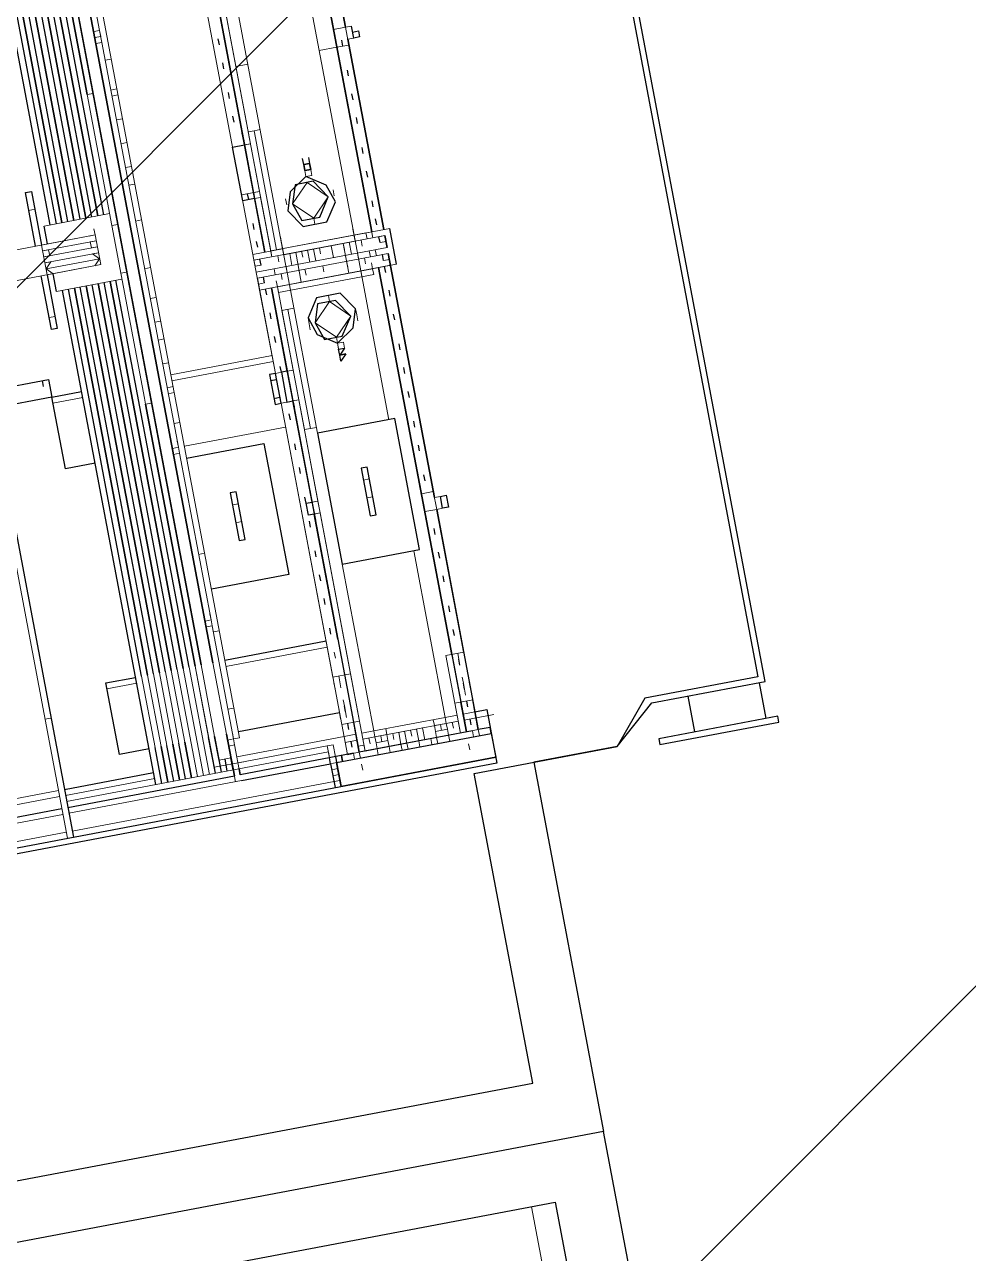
# Model space of a CAD drawing. Extents: x 407440 to 411585, y 6041728 to 6045069.
# Drawn here: x 408248.64 to 408257.59, y 6044218.58 to 6044230.23 of the extents above; entities that cross this region are included whole.
import ezdxf

# ---------------------------------------------------------------- set-up
doc = ezdxf.new("R2010")
doc.units = 0
doc.header["$LTSCALE"] = 5
doc.linetypes.add('foc-TIELINE', pattern=[1.875, 1.25, -0.625])
doc.layers.add('P-PROPOSED-EXISTING-H', color=59, linetype='Continuous')
doc.layers.add('T-TIE', color=201, linetype='foc-TIELINE')

# ---------------------------------------------------------------- blocks, each defined once
blk = doc.blocks.new('P-RIG-877')
at = {"layer": 'T-TIE', "linetype": 'ByBlock', "lineweight": 25}
for points in [[(-1.217, -18.8628), (-1.217, -19.081), (-1.1481, -19.1499), (-1.1481, -19.4254), (-0.5396, -19.4254), (-0.5396, -24.2129), (-0.4248, -24.2129), (-0.31, -24.2129), (-0.31, -19.4254), (0.287, -19.4254), (0.287, -19.1499), (0.3674, -19.081), (0.3674, -18.8628), (2.4339, -18.8628), (2.4339, -19.081), (2.5143, -19.1499), (2.4454, -19.0695), (2.4454, -18.8514), (0.3559, -18.8514), (0.3559, -19.0695), (0.3215, -19.1039)], [(2.4454, -18.8628), (2.5143, -18.8628)], [(2.4454, -19.0006), (2.5143, -19.0006)], [(3.2261, -24.2129), (3.1113, -24.2129), (3.1113, -19.4254), (2.5143, -19.4254), (2.5143, -19.1499), (2.5143, -19.3106), (3.2261, -19.3106), (3.2261, -33.0186), (1.791, -33.0186)], [(6.8884, -20.7457), (6.8884, -19.3106), (3.2261, -19.3106), (3.2261, -33.0186), (4.2364, -33.0186)], [(1.0907, -19.391), (1.0907, -19.3795), (1.1022, -19.3795), (1.1022, -19.391), (1.0792, -19.391)], [(1.5384, -19.391), (1.4695, -19.391)], [(2.101, -20.4701), (2.4913, -20.4701), (2.4913, -19.3795)], [(2.4339, -19.3795), (2.4454, -19.3795), (2.4339, -19.3795), (2.4339, -19.4024), (2.3765, -19.4024)], [(2.3995, -19.4024), (2.3995, -19.3795), (2.5028, -19.3795), (2.5028, -20.8834), (2.3995, -20.8834), (2.3995, -20.6538)], [(2.4339, -19.678), (2.4913, -19.678), (2.4454, -19.678), (2.4454, -19.3795), (2.4913, -19.3795), (2.4913, -19.678), (2.4454, -19.678)], [(1.1136, -19.4139), (1.1022, -19.4139)], [(1.171, -19.4139), (1.1596, -19.4139)], [(1.217, -19.4139), (1.2055, -19.4139)], [(1.2629, -19.4139), (1.2514, -19.4139)], [(1.3203, -19.4139), (1.3088, -19.4139)], [(1.3662, -19.4139), (1.3547, -19.4139)], [(1.4236, -19.4139), (1.4121, -19.4139)], [(1.4581, -19.4139), (1.4466, -19.4139)], [(1.4925, -19.4139), (1.481, -19.4139)], [(1.5269, -19.4139), (1.5155, -19.4139)], [(1.5499, -19.4139), (1.5384, -19.4139)], [(1.5958, -19.4139), (1.5843, -19.4139)], [(1.6417, -19.4139), (1.6303, -19.4139)], [(1.6991, -19.4139), (1.6877, -19.4139)], [(1.7451, -19.4139), (1.7336, -19.4139)], [(1.791, -19.4139), (1.7795, -19.4139)], [(1.8484, -19.4139), (1.8369, -19.4139)], [(1.8943, -19.4139), (1.8828, -19.4139)], [(1.9517, -19.4139), (1.9402, -19.4139)], [(2.2847, -19.4024), (2.0091, -19.4024), (2.4339, -19.4024), (2.4224, -19.4024)], [(2.0551, -19.4139), (2.0436, -19.4139)], [(2.101, -19.4139), (2.0895, -19.4139)], [(2.1469, -19.4139), (2.1354, -19.4139)], [(2.2043, -19.4139), (2.1928, -19.4139)], [(2.2502, -19.4139), (2.2387, -19.4139)], [(2.3076, -19.4139), (2.2961, -19.4139)], [(2.3535, -19.4139), (2.3421, -19.4139)], [(2.388, -19.4139), (2.3765, -19.4139)], [(2.4224, -19.4139), (2.411, -19.4139)], [(2.4339, -19.4139), (2.4339, -19.632)], [(0.4363, -19.4254), (0.3789, -19.4254), (1.4695, -19.4254), (0.5281, -19.4254)], [(2.2847, -19.4254), (1.5384, -19.4254), (2.4339, -19.4254), (2.3765, -19.4254)], [(3.2261, -23.237), (3.3409, -23.237), (3.3409, -19.4254), (6.7736, -19.4254), (6.7736, -20.1831), (6.8884, -20.1831)], [(1.3088, -19.5172), (1.3203, -19.5172), (1.3318, -19.5172), (1.3203, -19.5172), (1.3318, -19.5172), (1.3318, -19.5287), (1.3318, -19.5172), (1.3318, -19.5287), (1.3203, -19.5287), (1.3318, -19.5287), (1.3203, -19.5287), (1.3088, -19.5287)], [(1.3203, -19.5172), (1.3203, -19.5287), (1.3203, -19.5172)], [(1.6991, -19.5287), (1.6877, -19.5287), (1.6877, -19.5172), (1.6877, -19.5287), (1.6877, -19.5172), (1.6877, -19.5287), (1.6877, -19.5172), (1.6991, -19.5287), (1.6877, -19.5287)], [(0.6429, -19.632), (1.2629, -19.632), (1.2514, -19.632), (1.3662, -19.632), (1.4695, -19.632), (0.3789, -19.632), (0.4363, -19.632)], [(1.0677, -19.6435), (1.0562, -19.6435)], [(1.1136, -19.6435), (1.1022, -19.6435)], [(1.171, -19.6435), (1.1596, -19.6435)], [(1.217, -19.6435), (1.2055, -19.6435)], [(1.2514, -19.632), (1.2399, -19.632)], [(1.3547, -19.632), (1.3662, -19.632), (1.3662, -19.655), (1.2629, -19.655), (1.2629, -19.632)], [(1.3662, -19.6435), (1.3547, -19.6435)], [(1.4236, -19.6435), (1.4121, -19.6435)], [(1.4581, -19.6435), (1.4466, -19.6435)], [(1.4925, -19.6435), (1.481, -19.6435)], [(1.5269, -19.6435), (1.5155, -19.6435)], [(1.6991, -19.632), (1.6991, -19.6435), (1.7566, -19.6435), (1.7566, -19.632), (1.768, -19.632), (1.6877, -19.632), (1.6991, -19.632), (1.5384, -19.632), (2.4339, -19.632), (2.3765, -19.632)], [(1.5499, -19.6435), (1.5384, -19.6435)], [(1.5958, -19.6435), (1.5843, -19.6435)], [(1.6417, -19.6435), (1.6303, -19.6435)], [(1.6877, -19.632), (1.6762, -19.632)], [(1.6991, -19.6435), (1.6877, -19.6435)], [(1.9288, -19.632), (1.9402, -19.632), (1.9862, -19.632), (1.9747, -19.632), (1.9747, -19.6435), (1.9517, -19.6435), (1.9517, -19.632), (1.7566, -19.632)], [(1.791, -19.6435), (1.7795, -19.6435)], [(1.8484, -19.6435), (1.8369, -19.6435)], [(1.8943, -19.6435), (1.8828, -19.6435)], [(1.9517, -19.6435), (1.9402, -19.6435)], [(2.2158, -19.632), (1.9747, -19.632)], [(1.9976, -19.6435), (1.9862, -19.6435)], [(2.0551, -19.6435), (2.0436, -19.6435)], [(2.101, -19.6435), (2.0895, -19.6435)], [(2.1469, -19.6435), (2.1354, -19.6435)], [(2.2043, -19.6435), (2.1928, -19.6435)], [(2.3535, -19.6435), (2.3421, -19.6435)], [(2.388, -19.6435), (2.3765, -19.6435)], [(2.4224, -19.6435), (2.411, -19.6435)], [(2.4339, -19.655), (2.4339, -19.6435), (2.4339, -19.8617), (2.4224, -19.8617), (2.4339, -19.8617)], [(1.7106, -19.6665), (1.7106, -19.655)], [(1.7451, -19.6665), (1.7451, -19.655)], [(2.2158, -19.655), (2.2158, -19.8502)], [(2.3535, -19.655), (2.3535, -19.8502)], [(2.4454, -19.8617), (2.4454, -19.6895), (2.4339, -19.6895)], [(2.4454, -19.6895), (2.4913, -19.6895)], [(1.8254, -19.8502), (1.8254, -19.7009), (2.078, -19.7009), (2.078, -19.8502)], [(0.4133, -19.8846), (0.3903, -19.8846), (0.3903, -19.8961), (2.2158, -19.8961), (0.4133, -19.8961)], [(2.4224, -19.8731), (2.3995, -19.8731)], [(2.4224, -19.8846), (2.3995, -19.8846)], [(2.4339, -20.1946), (2.4339, -19.8731)], [(2.3995, -19.8961), (2.3535, -19.8961), (2.4224, -19.8961)], [(2.4224, -19.9076), (2.3535, -19.9076)], [(1.3432, -19.942), (0.3903, -19.942), (0.3903, -19.9305), (1.3432, -19.9305), (0.3903, -19.9305), (0.3903, -19.9191), (1.3432, -19.9191)], [(2.2158, -19.9191), (1.4695, -19.9191)], [(2.2158, -19.942), (1.4695, -19.942)], [(1.3432, -19.988), (0.3903, -19.988), (0.3903, -19.965), (1.3432, -19.965)], [(2.2158, -19.965), (1.4695, -19.965)], [(2.4224, -19.965), (2.3535, -19.965)], [(2.2158, -19.988), (1.4695, -19.988)], [(2.4224, -19.988), (2.3535, -19.988)], [(1.3432, -20.0224), (0.3903, -20.0224), (0.3903, -20.0109), (1.3432, -20.0109)], [(2.2158, -20.0109), (1.4695, -20.0109)], [(2.4224, -20.0224), (1.4695, -20.0224)], [(1.8025, -20.0224), (1.8025, -20.0798), (1.6647, -20.0798), (1.6647, -20.0224)], [(2.3535, -20.0224), (2.3535, -20.0798), (2.2158, -20.0798), (2.2158, -20.0224)], [(2.4224, -20.0109), (2.3535, -20.0109)], [(2.3995, -20.1946), (2.3995, -20.0224)], [(1.3777, -20.0568), (1.2744, -20.0568), (1.2744, -20.0454), (1.3777, -20.0454)], [(1.3777, -20.0339), (1.3432, -20.0339)], [(1.4695, -20.0339), (1.4351, -20.0339)], [(1.4351, -20.0454), (1.5384, -20.0454), (1.5384, -20.0568), (1.4351, -20.0568)], [(1.6417, -20.2979), (1.6303, -20.2979), (1.6303, -20.0798), (1.6647, -20.0798), (1.6647, -20.2979), (1.6532, -20.2979)], [(1.6417, -20.0913), (1.6303, -20.0913)], [(1.6647, -20.1946), (2.4913, -20.1946)], [(2.4339, -20.4701), (2.4339, -20.2061)]]:
    blk.add_lwpolyline(points, dxfattribs=at)
for points in [[(2.5258, -19.0695), (2.5258, -18.8399), (2.5143, -18.8399), (2.5143, -19.0695)], [(2.0091, -19.391), (1.9862, -19.391), (1.9862, -19.3795), (2.0091, -19.3795)], [(0.597, -19.4024), (1.0792, -19.4024)], [(1.1022, -19.4024), (1.4695, -19.4024)], [(1.481, -19.4024), (1.504, -19.4024)], [(1.5155, -19.4024), (1.9862, -19.4024)], [(2.078, -19.4484), (1.8254, -19.4484), (1.8254, -19.5976), (2.078, -19.5976)], [(1.3432, -19.5287), (1.3662, -19.5632), (1.4006, -19.5746), (1.4351, -19.5517), (1.4351, -19.5058), (1.4006, -19.4828), (1.3662, -19.4943)], [(1.6647, -19.5287), (1.6417, -19.4943), (1.6073, -19.4828), (1.5729, -19.5058), (1.5729, -19.5517), (1.6073, -19.5746), (1.6417, -19.5632)], [(1.3892, -19.4943), (1.3547, -19.5172), (1.3547, -19.5517), (1.3892, -19.5632), (1.4236, -19.5517), (1.4236, -19.5172)], [(1.3892, -19.4943), (1.3547, -19.5172), (1.3547, -19.5517), (1.3892, -19.5632), (1.4236, -19.5517), (1.4236, -19.5172)], [(1.6188, -19.4943), (1.5843, -19.5172), (1.5843, -19.5517), (1.6188, -19.5632), (1.6532, -19.5517), (1.6532, -19.5172)], [(1.6188, -19.4943), (1.5843, -19.5172), (1.5843, -19.5517), (1.6188, -19.5632), (1.6532, -19.5517), (1.6532, -19.5172)], [(1.6762, -19.5172), (1.6877, -19.5287), (1.6762, -19.5287)], [(1.9976, -19.5172), (1.9058, -19.5172), (1.9058, -19.5287), (1.9976, -19.5287)], [(1.6991, -19.655), (1.6991, -19.6665), (1.7566, -19.6665), (1.7566, -19.655)], [(2.4339, -19.6665), (2.4454, -19.6665)], [(1.9976, -19.7698), (1.9058, -19.7698), (1.9058, -19.7813), (1.9976, -19.7813)], [(2.2158, -19.8731), (0.3789, -19.8731)], [(2.4339, -19.8731), (2.3535, -19.8731)], [(0.3903, -19.9076), (1.1136, -19.9076)], [(1.7106, -19.9076), (2.2158, -19.9076)], [(1.4695, -19.9305), (2.2158, -19.9305)], [(0.3903, -19.9535), (1.3432, -19.9535)], [(1.4695, -19.9535), (2.2158, -19.9535)], [(2.3535, -19.9535), (2.4224, -19.9535)], [(0.3903, -19.9765), (1.3432, -19.9765)], [(1.4695, -19.9765), (2.2158, -19.9765)], [(2.3535, -19.9765), (2.4224, -19.9765)], [(0.3903, -19.9994), (1.3432, -19.9994)], [(1.4695, -19.9994), (2.2158, -19.9994)], [(2.3535, -19.9994), (2.4224, -19.9994)]]:
    blk.add_lwpolyline(points, close=True, dxfattribs=at)
at = {"layer": 'T-TIE', "linetype": 'ByBlock', "lineweight": 18}
for points in [[(2.411, -19.4254), (2.411, -19.368)], [(0.9873, -19.4598), (1.4695, -19.4598), (1.4695, -19.391)], [(1.0792, -19.4024), (1.0792, -19.391)], [(1.1022, -19.4024), (1.1022, -19.391)], [(1.5384, -19.4024), (1.5384, -19.655), (1.5384, -19.391)], [(1.9862, -19.4024), (1.9862, -19.391)], [(2.0091, -19.4024), (2.0091, -19.391)], [(2.4684, -19.3795), (2.4569, -19.3795), (2.4454, -19.3795)], [(1.481, -19.4254), (0.5281, -19.4254), (0.3789, -19.4254), (0.3789, -19.6206), (0.3789, -19.632), (0.3789, -19.4369), (0.5281, -19.4369), (0.5281, -19.4024)], [(1.1136, -19.4254), (1.1136, -19.4024), (1.0792, -19.4024), (1.0792, -19.4254)], [(1.481, -19.655), (1.504, -19.655), (1.481, -19.655), (1.481, -19.4024), (1.481, -19.4139), (1.4925, -19.4139), (1.4925, -19.4024), (1.481, -19.4024)], [(2.0091, -19.4254), (2.0091, -19.4024), (1.9747, -19.4024), (1.9747, -19.4254)], [(2.2847, -19.4024), (2.2847, -19.4369), (2.4339, -19.4369), (2.411, -19.4369), (2.3995, -19.4369), (2.3995, -19.4598), (2.3995, -19.4369), (2.3995, -19.4598), (2.3995, -19.5976), (2.078, -19.5976)], [(2.2961, -19.4139), (2.2847, -19.4139)], [(2.2961, -19.4024), (2.3076, -19.4024)], [(2.3535, -19.4139), (2.365, -19.4139), (2.3421, -19.4139), (2.3306, -19.4139)], [(2.3421, -19.4024), (2.365, -19.4024)], [(2.3765, -19.4369), (2.3765, -19.4024)], [(2.388, -19.4254), (2.3995, -19.4254), (2.3995, -19.4024)], [(2.4339, -19.4024), (2.388, -19.4024)], [(2.411, -19.4024), (2.3995, -19.4024), (2.411, -19.4024), (2.411, -19.4254), (2.4224, -19.4254)], [(2.4339, -19.4254), (2.4339, -19.4024), (2.4454, -19.4024)], [(2.4339, -19.4139), (2.4454, -19.4139)], [(0.4363, -19.4254), (1.4695, -19.4254), (1.4695, -19.6206), (1.3662, -19.6206), (1.3662, -19.632)], [(1.481, -19.4369), (1.4695, -19.4369), (1.4695, -19.6206), (1.481, -19.6206), (0.5281, -19.6206), (0.5166, -19.6206)], [(1.1136, -19.4598), (1.1136, -19.4254), (1.1136, -19.4598)], [(1.5155, -19.4254), (1.504, -19.4254)], [(1.504, -19.4369), (1.5155, -19.4369)], [(1.5384, -19.4369), (1.5499, -19.4369), (1.5499, -19.6206), (1.5384, -19.6206), (1.5384, -19.4369), (1.5269, -19.4369)], [(1.6991, -19.632), (1.6991, -19.6206), (1.6991, -19.632), (1.6991, -19.6206), (1.5384, -19.6206), (1.5384, -19.4254), (2.3765, -19.4254), (2.4224, -19.4254), (2.411, -19.4254)], [(2.3765, -19.4254), (2.2847, -19.4254), (1.5384, -19.4254)], [(2.411, -19.4369), (2.411, -19.4598), (2.3995, -19.4598), (2.411, -19.4598)], [(2.3995, -19.4598), (2.3995, -19.4369)], [(2.411, -19.6206), (2.4339, -19.6206), (2.4339, -19.4254), (2.4339, -19.632), (2.4454, -19.632)], [(2.4684, -19.4254), (2.4569, -19.4254)], [(4.2938, -19.4254), (4.2938, -19.4713), (3.3409, -19.4713)], [(1.4581, -19.4598), (1.481, -19.4598)], [(1.4695, -19.4598), (1.5384, -19.4598), (1.5499, -19.4598), (1.5384, -19.4598), (1.8254, -19.4598)], [(1.4925, -19.4484), (1.481, -19.4484)], [(1.481, -19.4828), (1.481, -19.4598), (1.481, -19.4828)], [(1.504, -19.4598), (1.5155, -19.4598)], [(1.5269, -19.4484), (1.5155, -19.4484)], [(1.5384, -19.4828), (1.5384, -19.4598), (1.5384, -19.4828)], [(2.078, -19.4598), (2.3995, -19.4598), (2.411, -19.4598), (2.411, -19.4828), (2.4224, -19.4828), (2.411, -19.4828), (2.4224, -19.4828), (2.411, -19.4828), (2.4224, -19.4828), (2.4224, -19.4598), (2.4339, -19.4598), (2.4224, -19.4598), (2.4339, -19.4598), (2.4454, -19.4598)], [(2.4224, -19.4484), (2.411, -19.4484)], [(2.411, -19.4598), (2.4224, -19.4598), (2.411, -19.4598)], [(2.411, -19.4598), (2.411, -19.5976), (2.411, -19.4598)], [(2.4224, -19.4598), (2.411, -19.4598)], [(2.4224, -19.4598), (2.411, -19.4598)], [(1.3892, -19.4828), (1.3777, -19.4828)], [(1.481, -19.4713), (1.504, -19.4713)], [(1.4925, -19.4828), (1.481, -19.4828), (1.481, -19.5746)], [(1.481, -19.4828), (1.5384, -19.4828), (1.481, -19.4828)], [(1.5269, -19.4828), (1.5155, -19.4828)], [(1.6303, -19.4828), (1.6188, -19.4828), (1.6073, -19.4828)], [(2.4454, -19.4828), (2.4339, -19.4828), (2.4224, -19.4828), (2.411, -19.4828), (2.3995, -19.4828), (2.411, -19.4828)], [(2.411, -19.4713), (2.4224, -19.4713)], [(2.411, -19.4713), (2.411, -19.4713)], [(2.4224, -19.4713), (2.4224, -19.4713)], [(1.3892, -19.4943), (1.3892, -19.4943)], [(1.504, -19.5058), (1.481, -19.5058), (1.504, -19.5058)], [(1.6188, -19.4943), (1.6188, -19.4943)], [(2.4454, -19.5172), (2.4339, -19.5172), (2.411, -19.5172), (2.411, -19.5058), (2.4339, -19.5058)], [(2.4454, -19.4943), (2.4339, -19.4943)], [(1.3203, -19.5287), (1.3432, -19.5287), (1.3203, -19.5287)], [(1.3318, -19.5172), (1.3432, -19.5172), (1.3432, -19.5287), (1.3318, -19.5287), (1.3432, -19.5287), (1.3318, -19.5287)], [(1.3547, -19.5287), (1.3547, -19.5287)], [(1.4236, -19.5287), (1.4236, -19.5287)], [(1.4925, -19.5287), (1.481, -19.5287)], [(1.5269, -19.5287), (1.5155, -19.5287)], [(1.5843, -19.5287), (1.5843, -19.5287)], [(1.6532, -19.5287), (1.6532, -19.5287)], [(1.6762, -19.5287), (1.6647, -19.5287), (1.6647, -19.5172), (1.6762, -19.5172)], [(1.6991, -19.5287), (1.6647, -19.5287), (1.6991, -19.5287)], [(1.9288, -19.5287), (1.9288, -19.5172)], [(1.9632, -19.5287), (1.9632, -19.5172)], [(2.4224, -19.5287), (2.411, -19.5287)], [(1.504, -19.5402), (1.481, -19.5402)], [(1.481, -19.5517), (1.504, -19.5517)], [(2.4454, -19.5517), (2.4339, -19.5517), (2.411, -19.5517), (2.411, -19.5402), (2.4339, -19.5402), (2.4454, -19.5402)], [(1.3892, -19.5746), (1.3777, -19.5746)], [(1.3892, -19.5632), (1.3892, -19.5632)], [(1.4925, -19.5632), (1.481, -19.5632)], [(1.481, -19.5746), (1.5384, -19.5746), (1.481, -19.5746)], [(1.481, -19.5976), (1.481, -19.5746), (1.481, -19.5976)], [(1.5269, -19.5632), (1.5155, -19.5632)], [(1.5384, -19.5746), (1.5384, -19.5976), (1.5384, -19.5746)], [(1.6303, -19.5746), (1.6188, -19.5746), (1.6073, -19.5746)], [(1.6188, -19.5632), (1.6188, -19.5632)], [(2.3995, -19.5746), (2.411, -19.5746), (2.411, -19.5976), (2.3995, -19.5976), (2.3995, -19.6206), (2.411, -19.6206), (2.411, -19.5976), (2.3995, -19.5976), (2.411, -19.5976), (2.3995, -19.5976), (2.3995, -19.6206)], [(2.4224, -19.5632), (2.411, -19.5632)], [(2.4454, -19.5746), (2.4339, -19.5746), (2.4224, -19.5746), (2.411, -19.5746), (2.4224, -19.5746), (2.4224, -19.5976)], [(2.411, -19.5746), (2.4224, -19.5746), (2.411, -19.5746)], [(1.4695, -19.6091), (1.2399, -19.6091), (1.2399, -19.6206), (1.4695, -19.6206), (1.4695, -19.5976), (0.9873, -19.5976)], [(1.2399, -19.6091), (1.2399, -19.5976)], [(1.481, -19.5976), (1.4581, -19.5976), (1.4466, -19.5976)], [(1.8254, -19.5976), (1.5155, -19.5976), (1.4695, -19.5976), (1.4695, -19.655), (1.5384, -19.655), (1.6991, -19.655), (1.5155, -19.655), (1.5155, -19.6435), (1.5269, -19.6435), (1.5269, -19.655), (1.5155, -19.655), (1.6991, -19.655), (1.6991, -19.6435)], [(1.504, -19.5861), (1.481, -19.5861)], [(1.5155, -19.5976), (1.504, -19.5976)], [(1.5843, -19.5976), (1.5843, -19.6206), (1.814, -19.6206), (1.814, -19.5976)], [(2.4454, -19.5976), (2.4339, -19.5976), (2.4224, -19.5976), (2.411, -19.5976), (2.4224, -19.5976), (2.411, -19.5976), (2.3995, -19.5976)], [(2.3995, -19.5976), (2.3995, -19.6206), (2.3995, -19.5976)], [(2.411, -19.5861), (2.4224, -19.5861)], [(2.411, -19.5861), (2.411, -19.5861)], [(2.4224, -19.5861), (2.4224, -19.5861)], [(1.2629, -19.655), (1.2629, -19.6206), (1.2629, -19.632), (1.2629, -19.6206), (0.6429, -19.6206), (0.6429, -19.632), (0.6429, -19.6206), (0.6429, -19.6435)], [(1.3547, -19.632), (1.3547, -19.6206), (1.3547, -19.655)], [(1.4925, -19.6091), (1.481, -19.6091)], [(1.5269, -19.6091), (1.5155, -19.6091)], [(1.5269, -19.6206), (1.5384, -19.6206), (2.2847, -19.6206), (2.2847, -19.655), (1.7566, -19.655), (2.4339, -19.655), (2.3765, -19.655)], [(1.5843, -19.6091), (1.814, -19.6091)], [(1.9747, -19.6206), (1.9517, -19.6206), (1.9517, -19.632), (1.9517, -19.6206), (1.7566, -19.6206), (1.7566, -19.632), (1.7566, -19.6206), (1.7566, -19.632)], [(1.9517, -19.6435), (1.9517, -19.6206)], [(2.4339, -19.632), (2.4339, -19.655), (2.3765, -19.655), (2.3765, -19.6206), (1.9747, -19.6206), (1.9747, -19.632), (1.9747, -19.6206), (1.9747, -19.6435)], [(2.2847, -19.6206), (2.4339, -19.6206)], [(2.4224, -19.6091), (2.411, -19.6091)], [(2.4224, -19.6206), (2.4224, -19.632), (2.411, -19.632), (2.411, -19.655)], [(0.5281, -19.6435), (0.5281, -19.655), (1.4695, -19.655), (0.5281, -19.655), (1.4695, -19.655)], [(2.2847, -19.655), (1.7566, -19.655), (1.7566, -19.6435)], [(2.411, -19.632), (2.4224, -19.632), (2.3765, -19.632), (2.2847, -19.632), (2.2158, -19.632)], [(2.2502, -19.6435), (2.2387, -19.6435)], [(2.3076, -19.6435), (2.2961, -19.6435), (2.2847, -19.6435)], [(2.3421, -19.6435), (2.365, -19.6435), (2.3535, -19.6435), (2.3421, -19.6435), (2.3306, -19.6435)], [(2.3995, -19.8617), (2.3995, -19.655), (2.3995, -19.632)], [(2.4339, -19.6435), (2.4454, -19.6435)], [(2.4684, -19.632), (2.4569, -19.632)], [(1.6647, -19.8502), (1.6647, -19.655)], [(1.6762, -19.8502), (1.6762, -19.655)], [(1.7106, -19.6665), (1.7106, -19.655)], [(1.7451, -19.6665), (1.7451, -19.655)], [(2.2273, -19.655), (2.2273, -19.8502)], [(2.3076, -19.655), (2.2961, -19.655)], [(2.365, -19.655), (2.3421, -19.655)], [(2.3535, -19.655), (2.3535, -19.8502)], [(2.4224, -20.1946), (2.4224, -19.6895), (2.4339, -19.6895), (2.411, -19.6895), (2.411, -19.678), (2.4339, -19.678)], [(2.411, -19.8617), (2.411, -19.6895)], [(2.4684, -19.6895), (2.4684, -19.678), (2.4569, -19.678), (2.4454, -19.678), (2.4454, -19.6895)], [(2.4454, -19.678), (2.4569, -19.678), (2.4569, -19.6895)], [(2.4684, -19.678), (2.4569, -19.678)], [(2.4798, -20.1946), (2.4798, -19.6895), (2.4798, -19.678)], [(1.9288, -19.7813), (1.9288, -19.7698)], [(1.9632, -19.7813), (1.9632, -19.7698)], [(1.7566, -19.8617), (1.7566, -19.8502), (0.4592, -19.8502)], [(1.0103, -19.8617), (0.9988, -19.8617), (1.0103, -19.8617), (0.9988, -19.8617), (0.6774, -19.8617)], [(1.0218, -19.8731), (1.0218, -19.8617), (0.9988, -19.8617), (1.0103, -19.8617), (0.9988, -19.8617), (0.9988, -19.8731), (1.0103, -19.8731), (0.9988, -19.8731), (1.0103, -19.8731), (0.9988, -19.8731), (0.9873, -19.8731)], [(1.0103, -19.8731), (1.0103, -19.8617), (1.0103, -19.8731)], [(1.8025, -19.8731), (1.814, -19.8731), (1.8025, -19.8731), (1.791, -19.8731), (1.8025, -19.8731), (1.8025, -19.8617), (1.0218, -19.8617)], [(1.0562, -19.8617), (1.0562, -19.8502)], [(1.1136, -19.8502), (1.1136, -19.8617)], [(1.1251, -19.8617), (1.1251, -19.8502)], [(1.171, -19.8617), (1.171, -19.8502)], [(1.217, -19.8502), (1.217, -19.8617)], [(1.2629, -19.8502), (1.2629, -19.8617)], [(1.2973, -19.8502), (1.2973, -19.8617)], [(1.3662, -19.8617), (1.3662, -19.8502)], [(1.4581, -19.8617), (1.4581, -19.8502)], [(1.5155, -19.8502), (1.5155, -19.8617)], [(1.5614, -19.8502), (1.5614, -19.8617)], [(1.5958, -19.8502), (1.5958, -19.8617)], [(1.6417, -19.8617), (1.6417, -19.8502)], [(1.6877, -19.8617), (1.6877, -19.8502)], [(1.6991, -19.8502), (1.6991, -19.8617)], [(2.3535, -19.8617), (2.365, -19.8617), (2.365, -19.8502), (1.7566, -19.8502)], [(2.1354, -19.8617), (2.1469, -19.8617), (2.1469, -19.8731), (2.1354, -19.8731), (2.1239, -19.8731), (2.1354, -19.8731), (2.1469, -19.8731), (2.1354, -19.8731), (2.1354, -19.8617), (2.1239, -19.8617), (2.1354, -19.8617), (1.814, -19.8617), (1.8025, -19.8617), (1.814, -19.8617), (1.814, -19.8731), (1.8025, -19.8731), (1.791, -19.8731)], [(1.8025, -19.8617), (1.791, -19.8617)], [(1.8025, -19.8617), (1.791, -19.8617)], [(2.0091, -19.8617), (2.0091, -19.8502)], [(2.4339, -19.8617), (2.3765, -19.8617), (2.3765, -19.8731), (2.365, -19.8731), (2.365, -19.8617), (2.1469, -19.8617)], [(2.1584, -19.8502), (2.1584, -19.8617)], [(2.3076, -19.8502), (2.3076, -19.8617)], [(2.3765, -19.8617), (2.365, -19.8617)], [(2.411, -19.9076), (2.411, -19.8502)], [(2.4454, -20.1946), (2.4454, -19.8617)], [(2.1354, -19.8731), (2.1239, -19.8731)], [(2.2158, -19.8731), (2.3535, -19.8731), (2.2158, -19.8731)], [(2.3995, -19.8731), (2.411, -19.8731), (2.3995, -19.8731), (2.3995, -19.8961), (2.3995, -19.8731), (2.388, -19.8731)], [(2.4454, -19.8731), (2.388, -19.8731)], [(1.1136, -19.8961), (1.1136, -19.9076), (1.3662, -19.9076), (1.3662, -19.8961)], [(1.3432, -20.0339), (1.3432, -19.9076)], [(1.3662, -19.9076), (1.6991, -19.9076), (1.7106, -19.9076), (1.7106, -19.8961)], [(1.4581, -19.9076), (1.4581, -19.8961)], [(1.4695, -20.0339), (1.4695, -19.9076)], [(2.4224, -19.9076), (2.2158, -19.9076), (2.3535, -19.9076)], [(2.4224, -19.9191), (2.2158, -19.9191)], [(1.3777, -20.0339), (1.3777, -20.0454), (1.3777, -19.942), (1.3662, -19.942)], [(1.4351, -19.942), (1.3777, -19.942), (1.4351, -19.942)], [(1.3777, -19.9535), (1.3777, -19.942), (1.3777, -20.1716)], [(1.3892, -19.942), (1.3892, -20.0454)], [(1.4006, -20.0454), (1.4006, -19.942), (1.4006, -20.0454)], [(1.4121, -19.942), (1.4121, -19.9535), (1.4236, -19.942), (1.4351, -19.9535)], [(1.4121, -19.942), (1.4121, -20.0454), (1.4121, -19.942)], [(1.4236, -20.0454), (1.4236, -19.942), (1.4236, -20.0454)], [(1.4236, -20.0454), (1.4351, -20.0454), (1.4351, -19.942), (1.4351, -20.1716)], [(2.4224, -19.942), (2.2158, -19.942)], [(2.3535, -19.9535), (2.2158, -19.9535), (2.3535, -19.9535)], [(2.3535, -19.965), (2.2158, -19.965)], [(2.3535, -19.9765), (2.2158, -19.9765), (2.3535, -19.9765)], [(2.3535, -19.988), (2.2158, -19.988)], [(2.3535, -19.9994), (2.2158, -19.9994), (2.3535, -19.9994)], [(1.6762, -20.0798), (1.6762, -20.0224)], [(1.8025, -20.0798), (1.8025, -20.0224)], [(2.3535, -20.0109), (2.2158, -20.0109)], [(2.2273, -20.0224), (2.2273, -20.0798)], [(2.3535, -20.0224), (2.3535, -20.0798)], [(2.411, -20.1946), (2.411, -20.0224)], [(1.3088, -20.0568), (1.3088, -20.0454)], [(1.3777, -20.0454), (1.3662, -20.0454)], [(1.4351, -20.0454), (1.3777, -20.0454), (1.4351, -20.0454)], [(1.4121, -20.0454), (1.4121, -20.0339), (1.4236, -20.0454), (1.4351, -20.0339)], [(1.5155, -20.0568), (1.5155, -20.0454)], [(2.4913, -20.2061), (1.6647, -20.2061)], [(2.2617, -20.1946), (2.2617, -20.2061)], [(2.3995, -20.3209), (2.3995, -20.2061)], [(2.411, -20.3209), (2.411, -20.2061)], [(2.4454, -20.4701), (2.4454, -20.2061)], [(2.4798, -20.4701), (2.4798, -20.2061)]]:
    blk.add_lwpolyline(points, dxfattribs=at)
for points in [[(1.504, -19.4024), (1.504, -19.655)], [(1.5155, -19.4024), (1.5155, -19.655)], [(1.5269, -19.4139), (1.5269, -19.4024), (1.5155, -19.4024), (1.5155, -19.4139)], [(2.2961, -19.4139), (2.3076, -19.4139)], [(2.411, -19.4598), (2.4224, -19.4598)], [(1.3892, -19.4943), (1.3547, -19.5172), (1.3547, -19.5517), (1.3892, -19.5632), (1.4236, -19.5517), (1.4236, -19.5172)], [(1.3892, -19.4943), (1.3547, -19.5172), (1.3547, -19.5517), (1.3892, -19.5632), (1.4236, -19.5517), (1.4236, -19.5172)], [(1.3892, -19.5632), (1.4236, -19.5287), (1.3892, -19.4943), (1.3547, -19.5287)], [(1.6188, -19.4943), (1.5843, -19.5172), (1.5843, -19.5517), (1.6188, -19.5632), (1.6532, -19.5517), (1.6532, -19.5172)], [(1.6188, -19.4943), (1.5843, -19.5172), (1.5843, -19.5517), (1.6188, -19.5632), (1.6532, -19.5517), (1.6532, -19.5172)], [(1.6188, -19.5632), (1.6532, -19.5287), (1.6188, -19.4943), (1.5843, -19.5287)], [(1.4236, -19.5287), (1.4351, -19.5287)], [(1.5729, -19.5287), (1.5843, -19.5287)], [(1.6532, -19.5287), (1.6647, -19.5287)], [(2.411, -19.5746), (2.4224, -19.5746)], [(1.1136, -19.6206), (1.1136, -19.5976)], [(1.5384, -19.5976), (1.5499, -19.5976)], [(2.4224, -19.5976), (2.4339, -19.5976), (2.4224, -19.5976), (2.411, -19.5976)], [(1.504, -19.6206), (1.5155, -19.6206)], [(1.481, -19.6435), (1.4925, -19.6435), (1.4925, -19.655), (1.481, -19.655)], [(2.3076, -19.6435), (2.2961, -19.6435)], [(1.8025, -19.655), (1.8025, -19.8502)], [(1.8025, -19.8731), (1.814, -19.8731), (1.814, -19.8617), (1.8025, -19.8617)], [(2.1469, -19.8617), (2.1354, -19.8617), (2.1354, -19.8731), (2.1469, -19.8731), (2.1469, -19.8617), (2.1354, -19.8617)], [(2.365, -19.8617), (2.3765, -19.8617), (2.365, -19.8617), (2.365, -19.8731), (2.3765, -19.8731), (2.3765, -19.8617)], [(2.365, -19.8731), (2.3765, -19.8731), (2.365, -19.8731), (2.3535, -19.8731)], [(2.2158, -19.8961), (2.3535, -19.8961)], [(2.2158, -19.9305), (2.4224, -19.9305)], [(1.4006, -19.942), (1.4006, -20.0454), (1.4006, -20.0339), (1.3892, -20.0339), (1.3892, -20.0454), (1.3892, -19.942), (1.3892, -19.9535), (1.4006, -19.9535)]]:
    blk.add_lwpolyline(points, close=True, dxfattribs=at)

msp = doc.modelspace()

# ---------------------------------------------------------------- hatches: boundary and pattern name
at = {"layer": 'P-PROPOSED-EXISTING-H'}
h = msp.add_hatch(dxfattribs=at)
h.set_pattern_fill('ANSI31', color=256, scale=3.498392, style=0)
h.set_pattern_definition([(45, (-2243.128, 2713.837), (-7.854113246, 7.854113246), [])])
edge = h.paths.add_edge_path()
edge.add_line((408709.29, 6043818.222), (408241.305, 6043729.713))
edge.add_line((408241.305, 6043729.713), (407794.436, 6043645.198))
edge.add_line((407794.436, 6043645.198), (407673.83, 6044282.895))
edge.add_line((407673.83, 6044282.895), (408123.669, 6044351.83))
edge.add_line((408123.669, 6044351.83), (408654.575, 6044433.189))
edge.add_line((408654.575, 6044433.189), (409028.997, 6044539.866))
edge.add_line((409028.997, 6044539.866), (409149.726, 6043901.52))
edge.add_line((409149.726, 6043901.52), (408898.792, 6043854.062))
edge.add_arc((408782.127, 6043952.01), 152.33, 241.43508, 319.98432, ccw=False)

# ---------------------------------------------------------------- block references
at = {"layer": 'T-TIE', "linetype": 'ByBlock', "xscale": 4.999999999955019, "yscale": 4.999999999955019, "zscale": 4.999999999955019, "rotation": 280.7096999997605}
msp.add_blockref('P-RIG-877', (408346.005, 6044253.532), dxfattribs=at)

doc.saveas('drawing.dxf')
